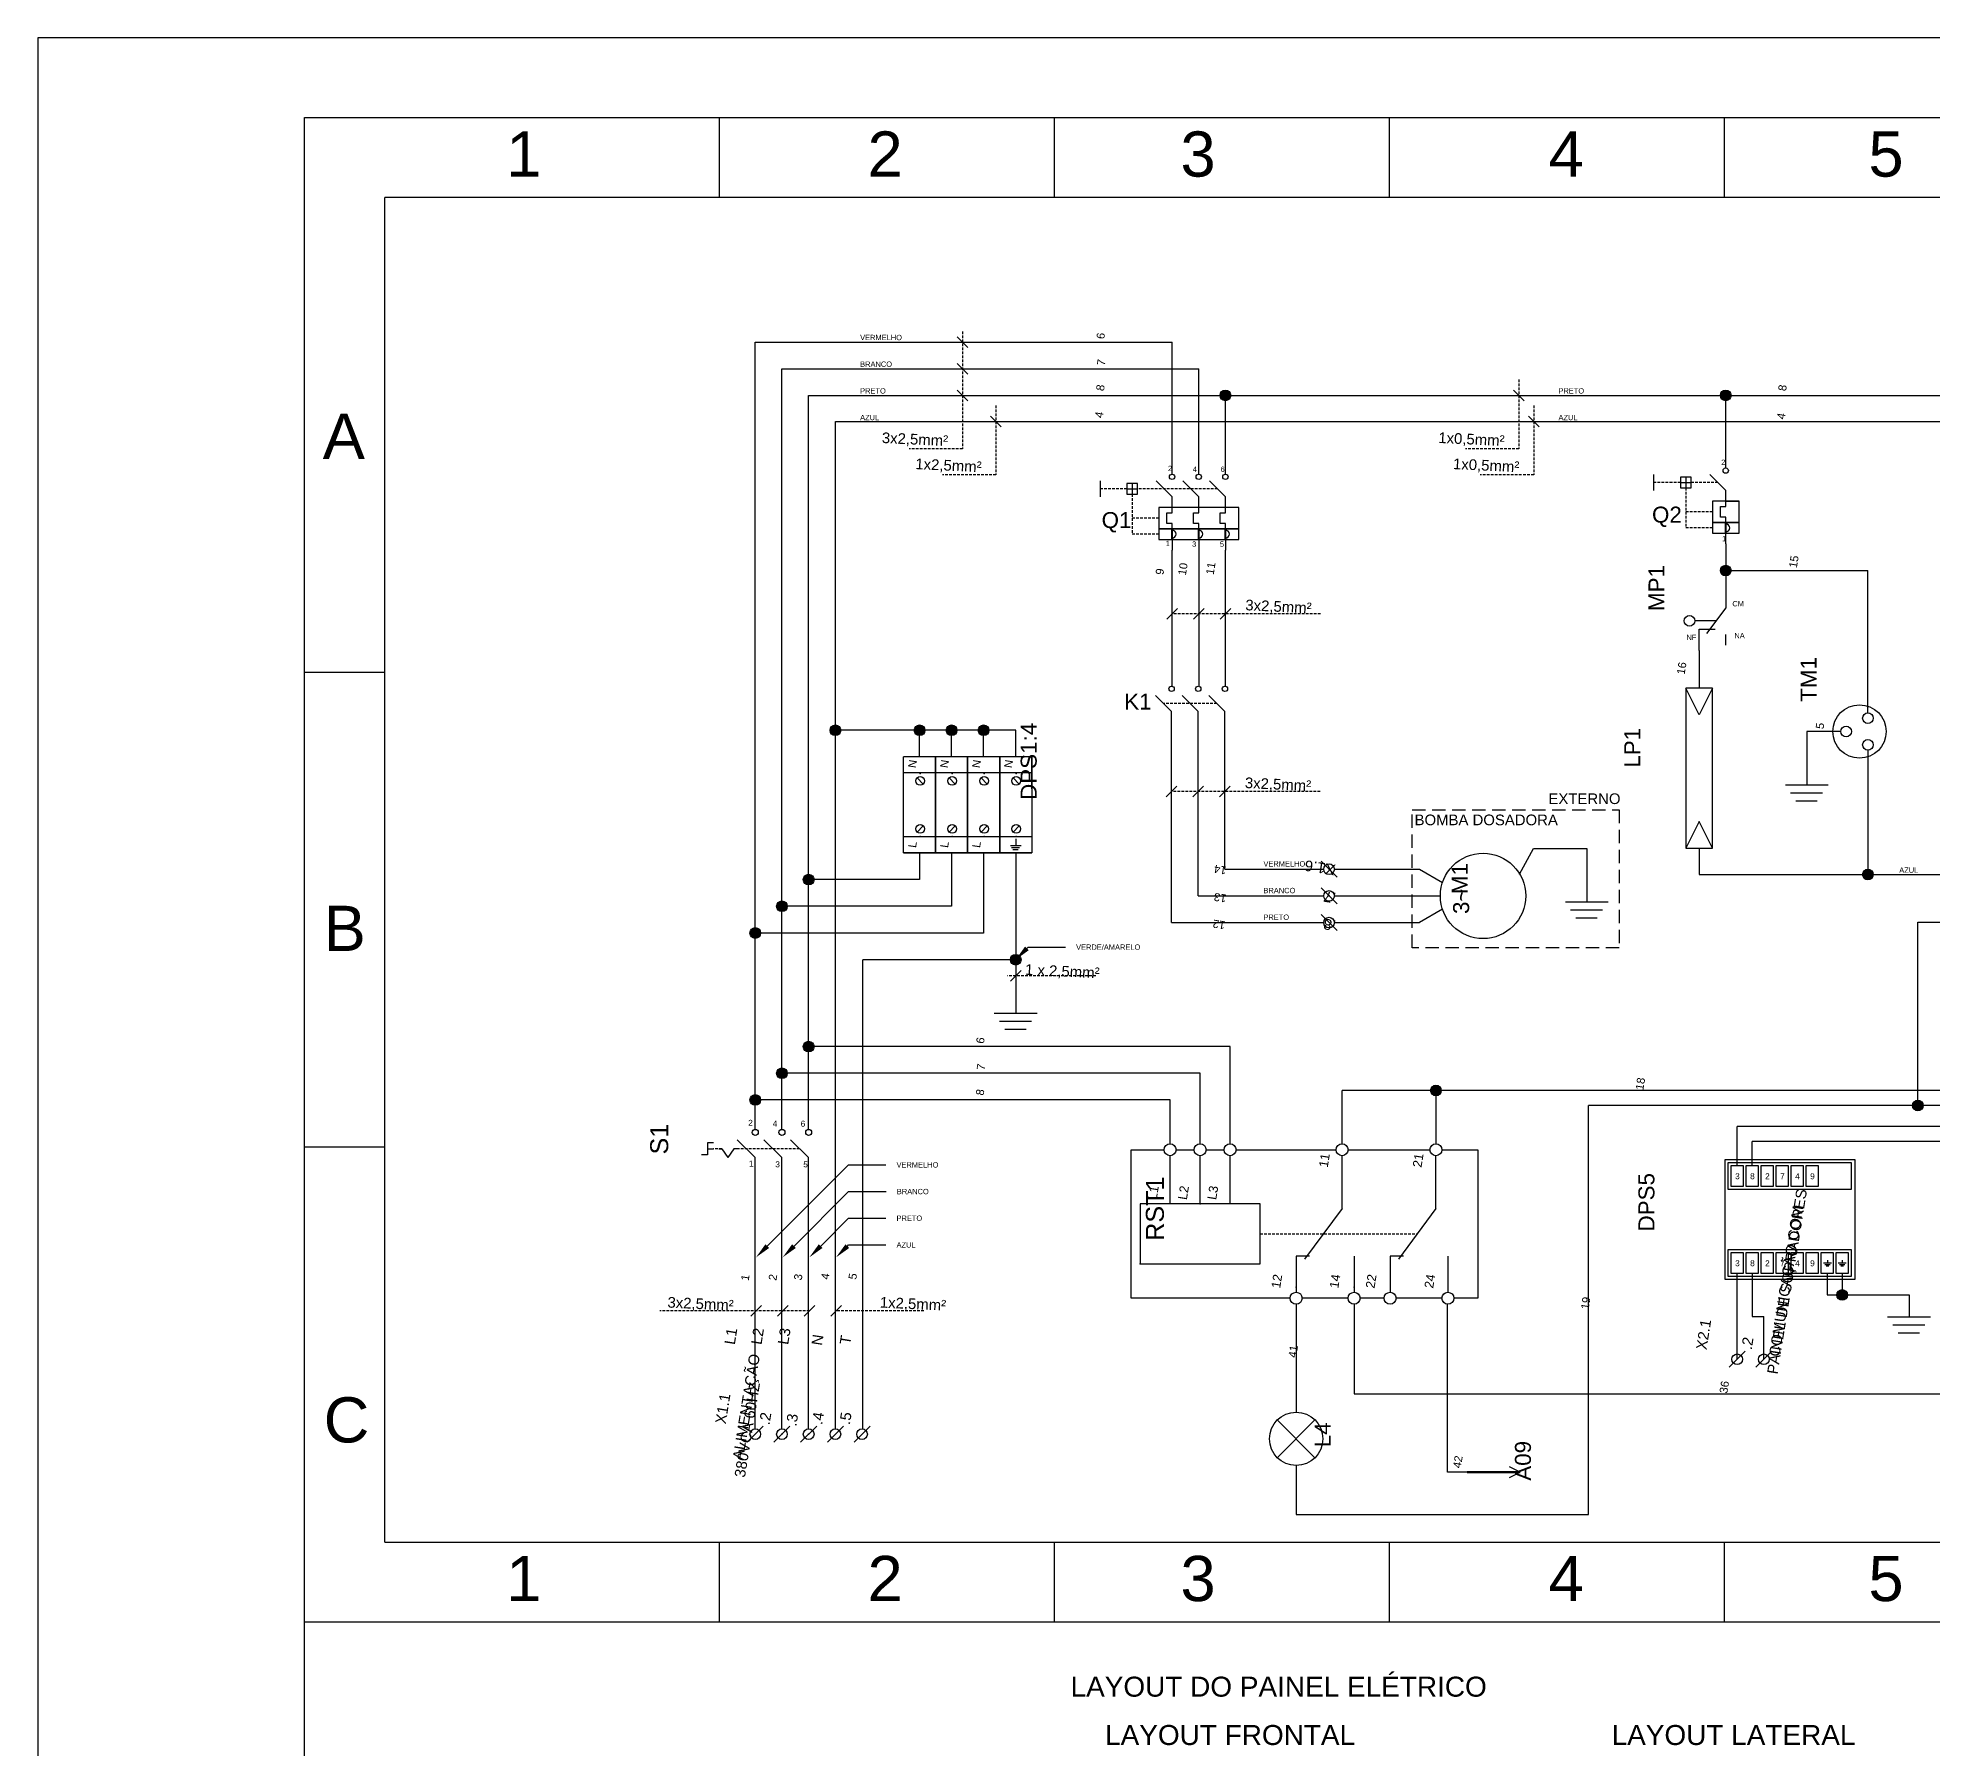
# Model space of a CAD drawing. Header units: millimetres. Extents: x 100 to 940, y 47 to 694.
# Drawn here: x 100 to 455, y 373.4 to 693.9 of the extents above; entities that cross this region are included whole.
import ezdxf
from ezdxf import colors
from ezdxf.entities.mleader import LeaderData, LeaderLine
from ezdxf.enums import TextEntityAlignment as Align
from ezdxf.math import Vec2, Vec3

# ---------------------------------------------------------------- set-up
doc = ezdxf.new("R2010")
doc.units = ezdxf.units.MM
doc.linetypes.add('DASHED', pattern=[0.75, 0.5, -0.25])
doc.styles.add('Annotative', font='arial.ttf')
doc.styles.add('Notes', font='arial.ttf', dxfattribs={"height": 3})

msp = doc.modelspace()

# ---------------------------------------------------------------- hatches: boundary and pattern name
for points in [[(323.58, 626.93, 1), (321.58, 626.93, 1)], [(417.35, 626.93, 1), (415.35, 626.93, 1)], [(417.35, 594.09, 1), (415.35, 594.09, 1)], [(250.47, 564.16, 1), (248.47, 564.16, 1)], [(266.27, 564.16, 1), (264.27, 564.16, 1)], [(272.27, 564.16, 1), (270.27, 564.16, 1)], [(278.27, 564.16, 1), (276.27, 564.16, 1)], [(245.47, 536.16, 1), (243.47, 536.16, 1)], [(444.01, 537.11, 1), (442.01, 537.11, 1)], [(240.47, 531.16, 1), (238.47, 531.16, 1)], [(235.47, 526.16, 1), (233.47, 526.16, 1)], [(284.27, 521.16, 1), (282.27, 521.16, 1)], [(245.47, 504.86, 1), (243.47, 504.86, 1)], [(240.47, 499.86, 1), (238.47, 499.86, 1)], [(363.04, 496.63, 1), (361.04, 496.63, 1)], [(235.47, 494.87, 1), (233.47, 494.87, 1)], [(453.38, 493.82, 1), (451.38, 493.82, 1)], [(439.19, 458.31, 1), (437.19, 458.31, 1)]]:
    msp.add_hatch(color=256).paths.add_polyline_path(points)

# ---------------------------------------------------------------- linework, layer by layer
for p, q in [((227.78, 664), (227.78, 679)), ((290.56, 664), (290.56, 679)), ((353.33, 664), (353.33, 679)), ((416.11, 664), (416.11, 679)), ((165, 412), (165, 664)), ((730, 664), (165, 664)), ((234.47, 489.36), (234.47, 636.93)), ((234.47, 636.93), (312.58, 636.93)), ((272.3, 637.93), (274.3, 635.93)), ((312.58, 614.17), (312.58, 636.93)), ((272.3, 632.93), (274.3, 630.93)), ((239.47, 489.36), (239.47, 631.93)), ((239.47, 631.93), (317.58, 631.93)), ((317.58, 614.17), (317.58, 631.93)), ((244.47, 489.36), (244.47, 626.93)), ((244.47, 626.93), (430.45, 626.93)), ((272.3, 627.93), (274.3, 625.93)), ((322.58, 614.17), (322.58, 626.93)), ((376.6, 627.93), (378.6, 625.93)), ((376.6, 627.93), (378.6, 625.93)), ((416.35, 615.33), (416.35, 626.93)), ((430.45, 626.93), (531.58, 626.93)), ((249.47, 433.22), (249.47, 622.03)), ((249.47, 622.03), (430.45, 622.03)), ((278.58, 623.03), (280.58, 621.03)), ((278.58, 623.03), (280.58, 621.03)), ((379.36, 623.03), (381.36, 621.03)), ((379.36, 623.03), (381.36, 621.03)), ((430.45, 622.03), (536.58, 622.03)), ((416.35, 613.33), (416.35, 615.33)), ((416.35, 613.33), (416.35, 615.33)), ((299.08, 610.93), (299.08, 607.93)), ((312.58, 607.93), (309.58, 610.93)), ((312.58, 612.17), (312.58, 614.17)), ((317.58, 607.93), (314.58, 610.93)), ((317.58, 612.17), (317.58, 614.17)), ((322.58, 607.93), (319.58, 610.93)), ((322.58, 612.17), (322.58, 614.17)), ((402.85, 612.09), (402.85, 609.09)), ((408.85, 611.59), (408.85, 609.59)), ((416.35, 609.09), (413.35, 612.09)), ((304.08, 609.43), (306.08, 609.43)), ((305.08, 610.43), (305.08, 608.43)), ((312.58, 605.93), (312.58, 607.93)), ((317.58, 605.93), (317.58, 607.93)), ((322.58, 605.93), (322.58, 607.93)), ((407.85, 610.59), (409.85, 610.59)), ((416.35, 607.09), (416.35, 609.09)), ((311.58, 602.93), (311.58, 604.93)), ((311.58, 604.93), (312.58, 604.92)), ((312.58, 604.92), (312.58, 605.93)), ((316.58, 602.93), (316.58, 604.93)), ((316.58, 604.93), (317.58, 604.93)), ((317.58, 604.93), (317.58, 605.93)), ((321.58, 602.93), (321.58, 604.93)), ((321.58, 604.93), (322.58, 604.93)), ((322.58, 604.93), (322.58, 605.93)), ((415.35, 604.09), (415.35, 606.09)), ((415.35, 606.09), (416.35, 606.08)), ((416.35, 604.09), (415.35, 604.09)), ((416.35, 606.08), (416.35, 607.09)), ((416.35, 607.08), (418.85, 607.08)), ((416.35, 603.09), (416.35, 604.09)), ((312.58, 602.93), (311.58, 602.93)), ((312.58, 601.93), (312.58, 602.93)), ((317.58, 602.93), (316.58, 602.93)), ((317.58, 601.93), (317.58, 602.93)), ((322.58, 602.93), (321.58, 602.93)), ((322.58, 601.93), (322.58, 602.93)), ((416.35, 599.09), (416.35, 601.09)), ((312.58, 599.93), (312.58, 597.93)), ((312.58, 572.42), (312.58, 597.93)), ((317.58, 599.93), (317.58, 597.93)), ((317.58, 597.93), (317.58, 572.42)), ((322.58, 599.93), (322.58, 597.93)), ((322.58, 572.42), (322.58, 597.93)), ((416.35, 599.09), (416.35, 589.09)), ((416.35, 594.09), (443.01, 594.09)), ((443.01, 567.43), (443.01, 594.09)), ((313.58, 587), (311.58, 585)), ((318.58, 587), (316.58, 585)), ((323.58, 587), (321.58, 585)), ((416.35, 587.09), (412.78, 582.27)), ((416.35, 589.09), (416.35, 587.09)), ((414.57, 584.68), (410.57, 584.68)), ((411.35, 579.09), (411.35, 583.09)), ((411.35, 583.09), (414.35, 583.09)), ((411.35, 579.09), (411.35, 572.08)), ((416.35, 580.09), (416.35, 582.09)), ((165, 575), (150, 575)), ((411.35, 567.08), (408.85, 572.08)), ((413.85, 572.08), (411.35, 567.08)), ((312.49, 567.68), (309.49, 570.68)), ((317.5, 567.68), (314.5, 570.68)), ((322.5, 567.68), (319.5, 570.68)), ((312.49, 528.11), (312.49, 567.68)), ((317.5, 533.11), (317.5, 567.68)), ((322.5, 538.11), (322.5, 567.68)), ((283.27, 564.16), (249.47, 564.16)), ((265.27, 559.16), (265.27, 564.16)), ((271.27, 559.16), (271.27, 564.16)), ((277.27, 559.16), (277.27, 564.16)), ((283.27, 559.16), (283.27, 564.16)), ((437.92, 563.91), (431.55, 563.91)), ((431.55, 563.91), (431.55, 553.91)), ((262.27, 541.16), (262.27, 559.16)), ((268.27, 559.16), (262.27, 559.16)), ((268.27, 559.16), (268.27, 541.16)), ((268.27, 553.16), (268.27, 559.16)), ((268.27, 541.16), (268.27, 559.16)), ((274.27, 559.16), (268.27, 559.16)), ((274.27, 559.16), (274.27, 541.16)), ((274.27, 553.16), (274.27, 559.16)), ((274.27, 541.16), (274.27, 559.16)), ((280.27, 559.16), (274.27, 559.16)), ((280.27, 559.16), (280.27, 541.16)), ((280.27, 553.16), (280.27, 559.16)), ((280.27, 541.16), (280.27, 559.16)), ((286.27, 559.16), (280.27, 559.16)), ((286.27, 559.16), (286.27, 541.16)), ((286.27, 553.16), (286.27, 559.16)), ((443.01, 560.43), (443.01, 537.11)), ((268.27, 556.16), (262.27, 556.16)), ((265.95, 554.08), (264.79, 555.24)), ((274.27, 556.16), (268.27, 556.16)), ((271.95, 554.08), (270.79, 555.24)), ((280.27, 556.16), (274.27, 556.16)), ((277.95, 554.08), (276.79, 555.24)), ((286.27, 556.16), (280.27, 556.16)), ((283.95, 554.08), (282.79, 555.24)), ((427.55, 553.91), (435.55, 553.91)), ((313.5, 553.67), (311.5, 551.67)), ((318.5, 553.67), (316.5, 551.67)), ((323.5, 553.67), (321.5, 551.67)), ((428.5, 552.41), (434.5, 552.41)), ((429.51, 550.91), (433.51, 550.91)), ((411.35, 547.08), (408.85, 542.08)), ((413.85, 542.08), (411.35, 547.08)), ((268.27, 544.16), (262.27, 544.16)), ((265.95, 546.24), (264.79, 545.08)), ((274.27, 544.16), (268.27, 544.16)), ((271.95, 546.24), (270.79, 545.08)), ((280.27, 544.16), (274.27, 544.16)), ((277.95, 546.24), (276.79, 545.08)), ((286.27, 544.16), (280.27, 544.16)), ((283.95, 546.24), (282.79, 545.08)), ((283.27, 543.79), (283.27, 542.54)), ((262.27, 541.16), (268.27, 541.16)), ((268.27, 541.16), (262.27, 541.16)), ((265.27, 541.16), (265.27, 536.16)), ((268.27, 541.16), (274.27, 541.16)), ((274.27, 541.16), (268.27, 541.16)), ((271.27, 541.16), (271.27, 531.16)), ((274.27, 541.16), (280.27, 541.16)), ((280.27, 541.16), (274.27, 541.16)), ((277.27, 541.16), (277.27, 526.16)), ((280.27, 541.16), (286.27, 541.16)), ((286.27, 541.16), (280.27, 541.16)), ((282.27, 542.54), (284.27, 542.54)), ((282.51, 542.16), (284.01, 542.16)), ((282.76, 541.79), (283.76, 541.79)), ((283.27, 541.16), (283.27, 521.16)), ((377.72, 537.2), (380.31, 542)), ((380.31, 542), (390.31, 542)), ((390.31, 542), (390.31, 532)), ((411.35, 542.08), (411.35, 537.11)), ((265.27, 536.16), (244.47, 536.16)), ((322.5, 538.11), (341.01, 538.11)), ((343.51, 536.61), (340.51, 539.61)), ((343.01, 538.11), (358.94, 538.11)), ((358.94, 538.11), (363.27, 535.61)), ((411.35, 537.11), (443.01, 537.11)), ((443.01, 537.11), (511.84, 537.11)), ((317.5, 533.11), (340.95, 533.11)), ((343.51, 531.61), (340.51, 534.61)), ((343.01, 533.11), (362.87, 533.11)), ((343.01, 533.11), (346.01, 533.11)), ((271.27, 531.16), (239.47, 531.16)), ((343.51, 526.61), (340.51, 529.61)), ((363.27, 530.61), (358.94, 528.11)), ((386.31, 532), (394.31, 532)), ((387.26, 530.5), (393.26, 530.5)), ((277.27, 526.16), (234.47, 526.16)), ((312.49, 528.11), (340.95, 528.11)), ((343.01, 528.11), (358.94, 528.11)), ((343.01, 528.11), (351.01, 528.11)), ((388.27, 529), (392.27, 529)), ((452.38, 504.78), (452.38, 528.18)), ((452.38, 528.18), (560.08, 528.18)), ((254.6, 433.23), (254.6, 521.16)), ((283.27, 521.16), (254.6, 521.16)), ((284.27, 519.11), (282.27, 517.11)), ((283.27, 521.16), (283.27, 511.16)), ((279.27, 511.16), (287.27, 511.16)), ((280.22, 509.66), (286.22, 509.66)), ((281.23, 508.16), (285.23, 508.16)), ((323.46, 504.86), (244.47, 504.86)), ((323.46, 486.66), (323.46, 504.86)), ((452.38, 493.82), (452.38, 504.78)), ((317.84, 499.86), (239.47, 499.86)), ((317.84, 486.66), (317.84, 499.86)), ((312.21, 494.86), (234.47, 494.87)), ((312.21, 486.66), (312.21, 494.86)), ((457.38, 496.63), (344.44, 496.63)), ((344.44, 486.66), (344.44, 496.63)), ((362.04, 496.63), (362.04, 486.66)), ((462.38, 493.82), (390.66, 493.82)), ((390.66, 417.19), (390.66, 493.82)), ((226.62, 486.86), (225.5, 486.86)), ((225.5, 486.86), (225.5, 484.61)), ((234.47, 484.05), (231.09, 487.42)), ((239.47, 484.05), (236.09, 487.42)), ((244.47, 484.05), (241.09, 487.42)), ((463.72, 489.88), (418.5, 489.88)), ((418.5, 482.58), (418.5, 489.88)), ((463.72, 487.07), (421.31, 487.07)), ((421.31, 482.58), (421.31, 487.07)), ((165, 486), (150, 486)), ((225.5, 484.61), (224.37, 484.61)), ((225.5, 485.73), (226.62, 485.73)), ((227.63, 485.73), (228.19, 485.73)), ((228.19, 485.73), (229.31, 484.05)), ((230.44, 485.73), (229.31, 484.05)), ((231, 485.73), (230.44, 485.73)), ((234.47, 433.22), (234.47, 484.05)), ((234.47, 481.8), (234.47, 484.05)), ((239.46, 433.22), (239.47, 484.05)), ((239.47, 481.8), (239.47, 484.05)), ((244.47, 433.22), (244.47, 484.05)), ((244.47, 481.8), (244.47, 484.05)), ((418.5, 446.26), (418.5, 462.33)), ((421.31, 462.33), (421.31, 454.29)), ((434.69, 464.35), (436.19, 464.35)), ((434.94, 464.05), (435.94, 464.05)), ((435.19, 463.75), (435.69, 463.75)), ((435.37, 462.33), (435.37, 458.31)), ((435.44, 464.85), (435.44, 464.35)), ((437.42, 464.35), (438.92, 464.35)), ((437.67, 464.05), (438.67, 464.05)), ((437.92, 463.75), (438.42, 463.75)), ((438.17, 464.85), (438.17, 464.35)), ((438.19, 462.33), (438.19, 458.31)), ((435.37, 458.31), (450.71, 458.31)), ((450.71, 458.31), (450.71, 454.2)), ((235.6, 456.31), (233.6, 454.31)), ((240.6, 456.31), (238.6, 454.31)), ((245.6, 456.31), (243.6, 454.31)), ((250.6, 456.35), (248.6, 454.35)), ((335.84, 456.59), (335.84, 436.35)), ((346.69, 456.59), (346.69, 439.77)), ((364.18, 425.09), (364.18, 456.59)), ((421.31, 454.29), (423.5, 454.29)), ((423.5, 446.26), (423.5, 454.29)), ((446.71, 454.2), (454.71, 454.2)), ((447.66, 452.7), (453.66, 452.7)), ((448.67, 451.2), (452.67, 451.2)), ((417, 444.76), (420, 447.76)), ((422, 444.76), (425, 447.76)), ((346.69, 439.77), (486.57, 439.77)), ((232.97, 430.72), (235.97, 433.72)), ((237.97, 430.72), (240.97, 433.72)), ((242.97, 430.72), (245.97, 433.72)), ((247.97, 430.72), (250.97, 433.72)), ((252.97, 430.72), (255.97, 433.72)), ((339.37, 434.88), (332.3, 427.81)), ((332.3, 434.88), (339.37, 427.81)), ((335.84, 426.35), (335.84, 417.19)), ((377.84, 425.09), (375.84, 426.09)), ((367.89, 425.09), (364.18, 425.09)), ((375.84, 424.09), (377.84, 425.09)), ((335.84, 417.19), (390.66, 417.19)), ((165, 412), (730, 412)), ((227.78, 397), (227.78, 412)), ((290.56, 397), (290.56, 412)), ((353.33, 397), (353.33, 412)), ((416.11, 397), (416.11, 412)), ((165, 397), (150, 397)), ((730, 397), (165, 397))]:
    msp.add_line(p, q)
at = {"linetype": 'DASHED'}
for p, q in [((273.3, 638.92), (273.3, 616.93)), ((377.6, 629.92), (377.6, 616.93)), ((279.58, 625.03), (279.58, 612.03)), ((380.36, 625.03), (380.36, 612.03)), ((273.3, 616.93), (263.3, 616.93)), ((377.6, 616.93), (367.6, 616.93)), ((279.58, 612.03), (269.58, 612.03)), ((380.36, 612.03), (370.36, 612.03)), ((304.08, 609.43), (299.08, 609.43)), ((305.08, 608.43), (305.08, 600.93)), ((321.08, 609.43), (306.08, 609.43)), ((407.85, 610.59), (402.85, 610.59)), ((408.85, 609.59), (408.85, 602.09)), ((414.85, 610.59), (409.85, 610.59)), ((310.08, 603.93), (305.08, 603.93)), ((413.85, 605.09), (408.85, 605.09)), ((310.08, 600.93), (305.08, 600.93)), ((413.85, 602.09), (408.85, 602.09)), ((340.43, 586), (312.58, 586)), ((321, 569.18), (310.99, 569.18)), ((340.34, 552.67), (312.49, 552.67)), ((298.27, 518.11), (281.76, 518.11)), ((228.19, 485.73), (226.62, 485.73)), ((242.78, 485.73), (230.44, 485.73)), ((329.09, 469.79), (358.54, 469.79)), ((244.6, 455.31), (216.6, 455.31)), ((266.04, 455.31), (249.6, 455.31))]:
    msp.add_line(p, q, dxfattribs=at)
at = {"lineweight": 40}
for p, q in [((312.58, 599.93), (312.58, 601.93)), ((317.58, 599.93), (317.58, 601.93)), ((322.58, 599.93), (322.58, 601.93)), ((416.35, 601.09), (416.35, 603.09))]:
    msp.add_line(p, q, dxfattribs=at)
at = {"lineweight": 30}
for p, q in [((312.21, 475.41), (312.21, 484.41)), ((317.84, 475.41), (317.84, 484.41)), ((323.46, 475.41), (323.46, 484.41)), ((344.44, 474.53), (344.44, 484.41)), ((362.04, 474.53), (362.04, 484.41)), ((344.44, 474.53), (337.43, 465.05)), ((362.04, 474.53), (355.03, 465.05)), ((338.35, 465.59), (335.84, 465.59)), ((335.84, 465.59), (335.84, 458.84)), ((346.69, 465.59), (346.69, 458.84)), ((355.96, 465.59), (353.44, 465.59)), ((353.44, 465.59), (353.44, 458.84)), ((364.29, 465.59), (364.29, 458.84))]:
    msp.add_line(p, q, dxfattribs=at)
at = {"lineweight": 50}
msp.add_line((377.84, 425.09), (367.89, 425.09), dxfattribs=at)
for points in [[(100, 100), (940, 100), (940, 693.94), (100, 693.94)], [(150, 679), (925, 679), (925, 115), (150, 115)], [(407.85, 609.59), (409.85, 609.59), (409.85, 611.59), (407.85, 611.59)], [(304.08, 608.43), (306.08, 608.43), (306.08, 610.43), (304.08, 610.43)], [(310.08, 601.93), (325.08, 601.93), (325.08, 605.93), (310.08, 605.93)], [(413.85, 603.09), (418.85, 603.09), (418.85, 607.08), (413.85, 607.09)], [(310.08, 599.93), (325.08, 599.93), (325.08, 601.93), (310.08, 601.93)], [(413.85, 601.09), (418.85, 601.09), (418.85, 603.09), (413.85, 603.09)], [(408.85, 542.08), (413.85, 542.08), (413.85, 572.08), (408.85, 572.08)], [(416.25, 461.2), (416.25, 483.7), (440.54, 483.7), (440.54, 461.2)], [(439.87, 478.08), (416.81, 478.08), (416.81, 483.14), (439.87, 483.14)], [(419.62, 478.64), (417.37, 478.64), (417.37, 482.58), (419.62, 482.58)], [(422.44, 478.64), (420.19, 478.64), (420.19, 482.58), (422.44, 482.58)], [(425.25, 478.64), (423, 478.64), (423, 482.58), (425.25, 482.58)], [(428.06, 478.64), (425.81, 478.64), (425.81, 482.58), (428.06, 482.58)], [(430.87, 478.64), (428.62, 478.64), (428.62, 482.58), (430.87, 482.58)], [(433.69, 478.64), (431.44, 478.64), (431.44, 482.58), (433.69, 482.58)], [(439.87, 461.77), (416.81, 461.77), (416.81, 466.83), (439.87, 466.83)], [(419.62, 462.33), (417.37, 462.33), (417.37, 466.27), (419.62, 466.27)], [(422.44, 462.33), (420.19, 462.33), (420.19, 466.27), (422.44, 466.27)], [(425.25, 462.33), (423, 462.33), (423, 466.27), (425.25, 466.27)], [(428.06, 462.33), (425.81, 462.33), (425.81, 466.27), (428.06, 466.27)], [(430.87, 462.33), (428.62, 462.33), (428.62, 466.27), (430.87, 466.27)], [(433.69, 462.33), (431.44, 462.33), (431.44, 466.27), (433.69, 466.27)], [(436.5, 462.33), (434.25, 462.33), (434.25, 466.27), (436.5, 466.27)], [(439.31, 462.33), (437.06, 462.33), (437.06, 466.27), (439.31, 466.27)]]:
    msp.add_lwpolyline(points, close=True)
at = {"linetype": 'DASHED', "ltscale": 5}
msp.add_lwpolyline([(357.57, 549.25), (396.36, 549.25), (396.36, 523.35), (357.57, 523.35)], close=True, dxfattribs=at)
at = {"lineweight": 30}
for points in [[(334.71, 457.71), (304.91, 457.71), (304.91, 485.54), (311.09, 485.54)], [(313.34, 485.54), (316.71, 485.54)], [(318.96, 485.54), (322.34, 485.54)], [(324.59, 485.54), (343.32, 485.54)], [(345.57, 485.54), (360.92, 485.54)], [(363.17, 485.54), (369.92, 485.54), (369.92, 457.71), (365.42, 457.71)], [(345.57, 457.71), (336.96, 457.71)], [(352.32, 457.71), (347.82, 457.71)], [(363.17, 457.71), (354.57, 457.71)]]:
    msp.add_lwpolyline(points, dxfattribs=at)
msp.add_lwpolyline([(306.59, 464.16), (329.09, 464.16), (329.09, 475.41), (306.59, 475.41)], close=True, dxfattribs=at)
for centre, radius in [((322.58, 626.93), 1), ((416.35, 626.93), 1), ((312.58, 611.67), 0.5), ((317.58, 611.67), 0.5), ((322.58, 611.67), 0.5), ((416.35, 612.83), 0.5), ((416.35, 594.09), 1), ((409.57, 584.68), 1), ((312.49, 571.93), 0.5), ((317.49, 571.93), 0.5), ((322.5, 571.93), 0.5), ((441.43, 563.93), 5), ((249.47, 564.16), 1), ((265.27, 564.16), 1), ((271.27, 564.16), 1), ((277.27, 564.16), 1), ((438.92, 563.93), 1), ((443.01, 566.43), 1), ((443.01, 561.43), 1), ((265.37, 554.66), 0.817), ((271.37, 554.66), 0.817), ((277.37, 554.66), 0.817), ((283.37, 554.66), 0.817), ((265.37, 545.66), 0.817), ((271.37, 545.66), 0.817), ((277.37, 545.66), 0.817), ((283.37, 545.66), 0.817), ((370.87, 533.11), 8), ((244.47, 536.16), 1), ((342.01, 538.11), 1), ((443.01, 537.11), 1), ((342.01, 533.11), 1), ((239.47, 531.16), 1), ((342.01, 528.11), 1), ((234.47, 526.16), 1), ((283.27, 521.16), 1), ((244.47, 504.86), 1), ((239.47, 499.86), 1), ((362.04, 496.63), 1), ((234.47, 494.87), 1), ((452.38, 493.82), 1), ((438.19, 458.31), 1), ((418.5, 446.26), 1), ((423.5, 446.26), 1), ((234.47, 432.22), 1), ((239.47, 432.22), 1), ((244.47, 432.22), 1), ((249.47, 432.22), 1), ((254.47, 432.22), 1), ((335.84, 431.35), 5)]:
    msp.add_circle(centre, radius)
for centre, radius in [((234.47, 488.79), 0.562), ((239.47, 488.79), 0.562), ((244.47, 488.79), 0.562), ((312.21, 485.54), 1.12), ((317.84, 485.54), 1.12), ((323.46, 485.54), 1.12), ((344.44, 485.54), 1.12), ((362.04, 485.54), 1.12), ((335.84, 457.71), 1.12), ((346.69, 457.71), 1.12), ((353.44, 457.71), 1.12), ((364.29, 457.71), 1.12)]:
    msp.add_circle(centre, radius, dxfattribs=at)
for centre in [(312.58, 600.93), (317.58, 600.93), (322.58, 600.93), (416.35, 602.09)]:
    msp.add_arc(centre, 0.75, 270, 90)
for p in [(265.37, 556.06), (271.37, 556.06), (277.37, 556.06), (283.37, 556.06), (265.37, 544.26), (271.37, 544.26), (277.37, 544.26), (283.37, 544.26), (342.01, 538.11), (342.01, 533.11), (239.47, 432.22), (244.47, 432.22)]:
    msp.add_point(p)
for p in [(317.84, 475.41), (317.84, 475.41), (306.59, 464.16), (306.59, 464.16), (335.84, 459.78), (335.84, 459.78), (346.69, 459.78), (346.69, 459.78)]:
    msp.add_point(p, dxfattribs=at)

# ---------------------------------------------------------------- texts
for s, height, style, p in [('1', 8.48, 'Notes', (187.8, 667.93)), ('2', 8.48, 'Notes', (255.51, 667.93)), ('3', 8.48, 'Notes', (314.16, 667.93)), ('4', 8.48, 'Notes', (383.17, 667.93)), ('5', 8.48, 'Notes', (443.11, 667.93)), ('VERMELHO', 1, 'Annotative', (254.12, 637.28)), ('BRANCO', 1, 'Annotative', (254.12, 632.28)), ('PRETO', 1, 'Annotative', (254.12, 627.28)), ('PRETO', 1, 'Annotative', (385.01, 627.28)), ('A', 8.48, 'Notes', (153.39, 615.03)), ('AZUL', 1, 'Annotative', (254.12, 622.28)), ('AZUL', 1, 'Annotative', (385.01, 622.28)), ('2', 1, 'Notes', (415.52, 613.9)), ('2', 1, 'Notes', (311.82, 612.73)), ('4', 1, 'Notes', (316.46, 612.59)), ('6', 1, 'Notes', (321.68, 612.59)), ('Q1', 3, 'Notes', (299.38, 602.06)), ('Q2', 3, 'Notes', (402.54, 603.08)), ('1', 1, 'Notes', (415.66, 599.56)), ('1', 1, 'Notes', (311.39, 598.68)), ('3', 1, 'Notes', (316.33, 598.55)), ('5', 1, 'Notes', (321.55, 598.55)), ('CM', 1, 'Notes', (417.6, 587.39)), ('NA', 1, 'Notes', (417.98, 581.4)), ('NF', 1, 'Notes', (408.99, 581.08)), ('K1', 3, 'Notes', (303.62, 568.04)), ('EXTERNO', 2, 'Notes', (383.13, 550.33)), ('BOMBA DOSADORA', 2, 'Notes', (358.04, 546.36)), ('VERMELHO', 1, 'Annotative', (329.71, 538.62)), ('AZUL', 1, 'Annotative', (448.88, 537.44)), ('BRANCO', 1, 'Annotative', (329.71, 533.62)), ('B', 8.48, 'Notes', (153.57, 522.79)), ('PRETO', 1, 'Annotative', (329.71, 528.62)), ('C', 8.48, 'Notes', (153.57, 430.66)), ('1', 8.48, 'Notes', (187.8, 400.93)), ('2', 8.48, 'Notes', (255.51, 400.93)), ('3', 8.48, 'Notes', (314.16, 400.93)), ('4', 8.48, 'Notes', (383.17, 400.93)), ('5', 8.48, 'Notes', (443.11, 400.93))]:
    msp.add_text(s, height=height, dxfattribs=dict(style=style)).set_placement(p)
at = {"style": 'Notes'}
for s, height, rotation, p in [('6', 1.5, 80.899, (299.95, 637.97)), ('7', 1.5, 80.899, (300.05, 633)), ('8', 1.5, 80.899, (299.89, 628.25)), ('8', 1.5, 80.899, (427.73, 628.23)), ('4', 1.5, 80.899, (299.67, 623.18)), ('4', 1.5, 80.899, (427.5, 622.93)), ('15', 1.5, 80.899, (429.86, 595.65)), ('9', 1.5, 80.899, (311.03, 593.78)), ('10', 1.5, 80.899, (315.35, 594.26)), ('11', 1.5, 80.899, (320.56, 594.38)), ('16', 1.5, 80.899, (408.83, 575.67)), ('5', 1.5, 80.899, (434.76, 564.87)), ('N', 1.5, 80.899, (264.67, 557.75)), ('N', 1.5, 80.899, (270.67, 557.75)), ('N', 1.5, 80.899, (276.67, 557.75)), ('N', 1.5, 80.899, (282.67, 557.75)), ('L', 1.5, 80.899, (264.67, 542.62)), ('L', 1.5, 80.899, (270.67, 542.62)), ('L', 1.5, 80.899, (276.67, 542.62)), ('X1.6', 2, 170.899, (340.46, 539.38)), ('14', 1.5, 170.899, (321.72, 538.76)), ('13', 1.5, 170.899, (321.72, 533.51)), ('.7', 2, 170.899, (342.3, 533.85)), ('12', 1.5, 170.899, (321.5, 528.49)), ('.8', 2, 170.899, (342.3, 528.68)), ('6', 1.5, 80.899, (277.4, 505.91)), ('7', 1.5, 80.899, (277.51, 500.94)), ('18', 1.5, 80.899, (401.09, 497.78)), ('8', 1.5, 80.899, (277.34, 496.19)), ('PAINEL DE SOPRADORES', 2, 80.899, (428.84, 460.68)), ('COMUNICAÇÃO COM', 2, 80.899, (428.67, 460.75)), ('1', 1.5, 80.899, (233.31, 461.46)), ('2', 1.5, 80.899, (238.5, 461.51)), ('3', 1.5, 80.899, (243.24, 461.55)), ('4', 1.5, 80.899, (248.33, 461.69)), ('5', 1.5, 80.899, (253.47, 461.69)), ('19', 1.5, 80.899, (390.84, 456.66)), ('X2.1', 2, 80.899, (413.2, 450.75)), ('41', 1.5, 80.899, (336.02, 447.62)), ('.2', 2, 80.899, (421.4, 449.09)), ('ALIMENTAÇÃO', 2, 80.899, (233.77, 437.2)), ('380VCA 60HZ', 2, 80.899, (233.94, 432.88)), ('36', 1.5, 80.899, (416.82, 440.92)), ('X1.1', 2, 80.899, (229.37, 436.86)), ('.2', 2, 80.899, (237.31, 435)), ('.3', 2, 80.899, (242.33, 434.74)), ('.4', 2, 80.899, (247.18, 435.04)), ('.5', 2, 80.899, (252.36, 435.04)), ('42', 1.5, 80.899, (366.88, 426.91))]:
    msp.add_text(s, height=height, rotation=rotation, dxfattribs=at).set_placement(p, align=Align.CENTER)
for s, height, rotation, p in [('3x2,5mm²', 2, 357.2768, (258.15, 618.01)), ('1x0,5mm²', 2, 357.2768, (362.45, 618.02)), ('1x2,5mm²', 2, 357.2768, (264.43, 613.12)), ('1x0,5mm²', 2, 357.2768, (365.21, 613.12)), ('MP1', 3, 90, (404.88, 586.51)), ('3x2,5mm²', 2, 357.2768, (326.28, 586.66)), ('TM1', 3, 90, (433.38, 569.5)), ('DPS1:4', 3, 90, (287.21, 551.11)), ('LP1', 3, 90, (400.34, 557.15)), ('3x2,5mm²', 2, 357.2768, (326.19, 553.34)), ('M1', 3, 90, (367.99, 533.45)), ('3~', 3, 90, (368.26, 529.72)), ('1 x 2,5mm²', 2, 357.2768, (284.99, 518.34)), ('DPS5', 3, 90, (402.99, 470.22)), ('3x2,5mm²', 2, 357.2768, (217.97, 455.96)), ('1x2,5mm²', 2, 357.2768, (257.78, 455.96)), ('L1', 2, 80.899, (230.62, 448.89)), ('L2', 2, 80.899, (235.62, 448.89)), ('L3', 2, 80.899, (240.62, 448.89)), ('N', 2, 80.899, (246.95, 448.74)), ('T', 2, 80.899, (252.24, 448.89)), ('L4', 3, 90, (342.33, 429.77)), ('A09', 3, 90, (379.85, 423.5))]:
    msp.add_text(s, height=height, rotation=rotation, dxfattribs=at).set_placement(p)
at = {"lineweight": 30, "style": 'Notes'}
for s, p in [('S1', (218.14, 484.65)), ('RST1', (311.05, 468.47))]:
    msp.add_text(s, height=3.375, rotation=90, dxfattribs=at).set_placement(p)
for s, p in [('2', (233.13, 490.02)), ('4', (237.72, 489.86)), ('6', (242.97, 489.86)), ('1', (233.28, 482.39)), ('3', (238.21, 482.24)), ('5', (243.46, 482.24))]:
    msp.add_text(s, height=1.12, dxfattribs=at).set_placement(p)
for s, p in [('11', (341.96, 483.42)), ('21', (359.53, 483.42)), ('L1', (309.9, 477.35)), ('L2', (315.55, 477.35)), ('L3', (321.05, 477.35)), ('12', (333.04, 460.76)), ('14', (343.94, 460.76)), ('22', (350.72, 460.76)), ('24', (361.72, 460.76))]:
    msp.add_text(s, height=1.688, rotation=80.899, dxfattribs=at).set_placement(p, align=Align.CENTER)
for s, width, insert, char_height, attachment_point, style in [('3', 1.2115, (418.55, 480.56), 1.12, 5, 'Annotative'), ('8', 1.2115, (421.36, 480.56), 1.12, 5, 'Annotative'), ('2', 1.2115, (424.17, 480.56), 1.12, 5, 'Annotative'), ('7', 1.2115, (426.98, 480.56), 1.12, 5, 'Annotative'), ('4', 1.2115, (429.8, 480.56), 1.12, 5, 'Annotative'), ('9', 1.2115, (432.61, 480.56), 1.12, 5, 'Annotative'), ('3', 1.2115, (418.55, 464.25), 1.12, 5, 'Annotative'), ('8', 1.2115, (421.36, 464.25), 1.12, 5, 'Annotative'), ('2', 1.2115, (424.17, 464.25), 1.12, 5, 'Annotative'), ('7', 1.2115, (426.98, 464.25), 1.12, 5, 'Annotative'), ('4', 1.2115, (429.8, 464.25), 1.12, 5, 'Annotative'), ('9', 1.2115, (432.61, 464.25), 1.12, 5, 'Annotative'), ('LAYOUT DO PAINEL ELÉTRICO', 141.5358, (293.56, 386.77), 3.75, 1, 'Notes'), ('LAYOUT FRONTAL', 141.5358, (300.03, 377.71), 3.75, 1, 'Notes'), ('LAYOUT LATERAL', 141.5358, (394.97, 377.71), 3.75, 1, 'Notes')]:
    msp.add_mtext_dynamic_manual_height_columns(s, width=width, gutter_width=15, heights=[0], dxfattribs=dict(insert=insert, char_height=char_height, attachment_point=attachment_point, style=style))

# ---------------------------------------------------------------- leaders
ml = msp.add_multileader_mtext('Standard')
ml.set_content('VERDE/AMARELO', color=256, style='Notes')
ml.set_leader_properties()
ml.build(insert=Vec2(0, 0))
ml.multileader.update_dxf_attribs({"dogleg_length": 7, "arrow_head_size": 3})
ctx = ml.context
ctx.base_point, ctx.char_height, ctx.arrow_head_size, ctx.plane_origin = Vec3(292.6, 523.5), 1, 3, Vec3(283.27, 521.16)
notes = []
notes.append((ctx, [(0, (1, 1, 0), (285.6, 523.5), (1, 0), 7, [(0, [(283.27, 521.16)], 0, [])])]))
ctx.mtext.insert, ctx.mtext.flow_direction = Vec3(294.6, 524.01), 5
ml = msp.add_multileader_mtext('Standard')
ml.set_content('VERMELHO', color=256, style='Notes')
ml.set_leader_properties()
ml.build(insert=Vec2(0, 0))
ml.multileader.update_dxf_attribs({"dogleg_length": 7, "arrow_head_size": 3})
ctx = ml.context
ctx.base_point, ctx.char_height, ctx.arrow_head_size, ctx.plane_origin = Vec3(258.94, 482.69), 1, 3, Vec3(234.6, 465.36)
notes.append((ctx, [(0, (1, 1, 0), (251.94, 482.69), (1, 0), 7, [(0, [(234.6, 465.36)], 0, [])])]))
ctx.mtext.insert, ctx.mtext.flow_direction = Vec3(260.94, 483.2), 5
ml = msp.add_multileader_mtext('Standard')
ml.set_content('BRANCO', color=256, style='Notes')
ml.set_leader_properties()
ml.build(insert=Vec2(0, 0))
ml.multileader.update_dxf_attribs({"dogleg_length": 7, "arrow_head_size": 3})
ctx = ml.context
ctx.base_point, ctx.char_height, ctx.arrow_head_size, ctx.plane_origin = Vec3(259, 477.69), 1, 3, Vec3(239.6, 465.36)
notes.append((ctx, [(0, (1, 1, 0), (251.94, 477.69), (1, 0), 7.07, [(0, [(239.6, 465.36)], 0, [])])]))
ctx.mtext.insert, ctx.mtext.flow_direction = Vec3(261, 478.2), 5
ml = msp.add_multileader_mtext('Standard')
ml.set_content('PRETO', color=256, style='Notes')
ml.set_leader_properties()
ml.build(insert=Vec2(0, 0))
ml.multileader.update_dxf_attribs({"dogleg_length": 7, "arrow_head_size": 3})
ctx = ml.context
ctx.base_point, ctx.char_height, ctx.arrow_head_size, ctx.plane_origin = Vec3(258.94, 472.69), 1, 3, Vec3(244.6, 465.36)
notes.append((ctx, [(0, (1, 1, 0), (251.94, 472.69), (1, 0), 7, [(0, [(244.6, 465.36)], 0, [])])]))
ctx.mtext.insert, ctx.mtext.flow_direction = Vec3(260.94, 473.2), 5
ml = msp.add_multileader_mtext('Standard')
ml.set_content('AZUL', color=256, style='Notes')
ml.set_leader_properties()
ml.build(insert=Vec2(0, 0))
ml.multileader.update_dxf_attribs({"dogleg_length": 7, "arrow_head_size": 3})
ctx = ml.context
ctx.base_point, ctx.char_height, ctx.arrow_head_size, ctx.plane_origin = Vec3(258.94, 467.69), 1, 3, Vec3(249.6, 465.36)
notes.append((ctx, [(0, (1, 1, 0), (251.94, 467.69), (1, 0), 7, [(0, [(249.6, 465.36)], 0, [])])]))
ctx.mtext.insert, ctx.mtext.flow_direction = Vec3(260.94, 468.2), 5
for ctx, leaders in notes:
    for number, flags, end, landing, length, lines in leaders:
        leader = LeaderData()
        leader.index, (leader.has_last_leader_line, leader.has_dogleg_vector, leader.attachment_direction) = number, flags
        leader.last_leader_point, leader.dogleg_vector, leader.dogleg_length = Vec3(end), Vec3(landing), length
        for number, points, colour, breaks in lines:
            line = LeaderLine()
            line.index, line.vertices, line.color, line.breaks = number, Vec3.list(points), colors.encode_raw_color(colour), breaks
            leader.lines.append(line)
        ctx.leaders.append(leader)

doc.saveas('drawing.dxf')
